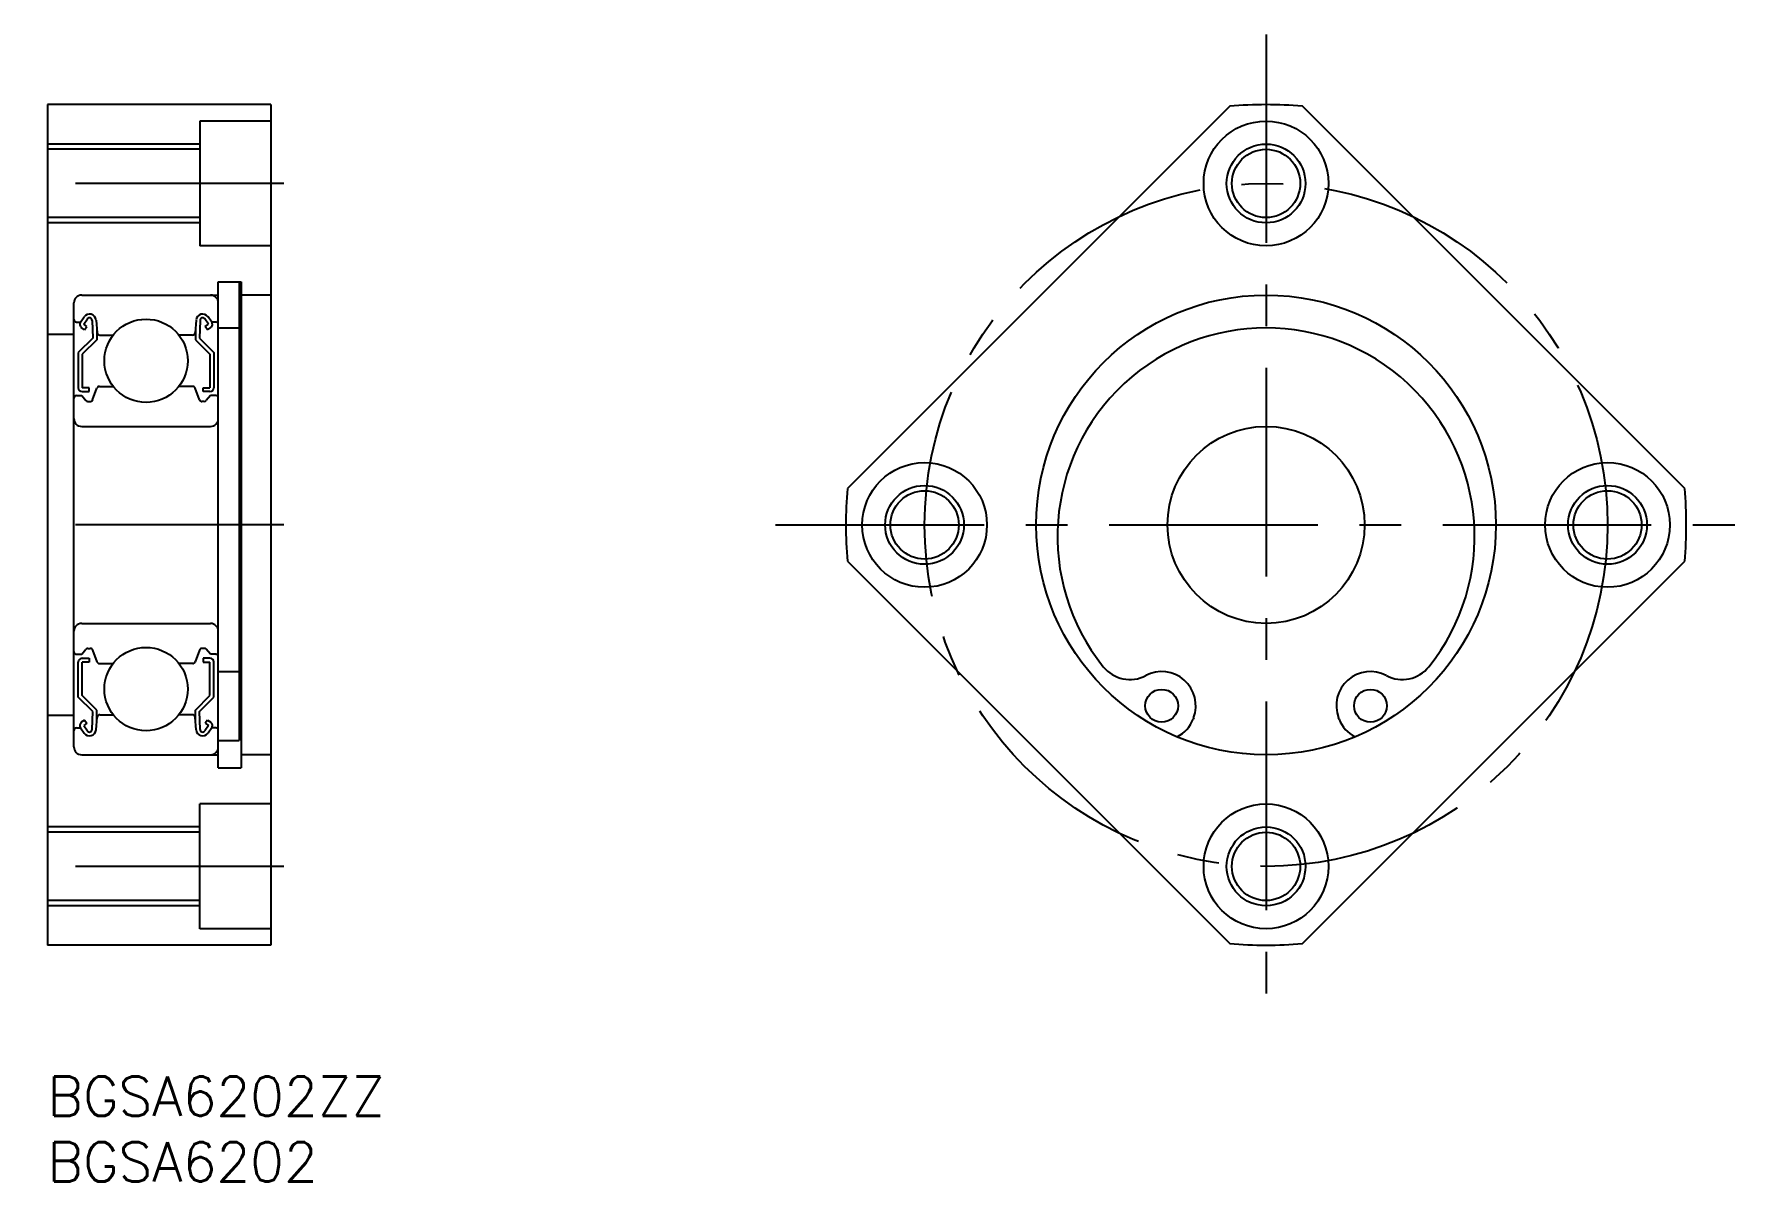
# Model space of a CAD drawing. Extents: x -1 to 130, y -8 to 79.
import ezdxf

# ---------------------------------------------------------------- set-up
doc = ezdxf.new("R2010")
doc.units = 0
doc.header["$LTSCALE"] = 0.5
doc.linetypes.add('CENTER', pattern=[50.8, 31.75, -6.35, 6.35, -6.35])
for name, color, linetype in [('MSM_CENTER', 1, 'CENTER'), ('MSM_CONTINUOUS', 7, 'CONTINUOUS'), ('MSM_NARROW', 5, 'CONTINUOUS'), ('MSM_PART_NUMBER', 7, 'CONTINUOUS')]:
    doc.layers.add(name, color=color, linetype=linetype)
doc.styles.get("Standard").update_dxf_attribs({"font": 'txt.shx', "height": 3, "bigfont": 'bigfont.shx'})

# ---------------------------------------------------------------- blocks, each defined once
blk = doc.blocks.new('*U4')
at = {"layer": 'MSM_PART_NUMBER'}
blk.add_text('BGSA6202ZZ', height=3, dxfattribs=at).set_placement((0, -3))
blk = doc.blocks.new('*U5')
at = {"layer": 'MSM_PART_NUMBER'}
blk.add_text('BGSA6202', height=3, dxfattribs=at).set_placement((0, -8))

msp = doc.modelspace()

# ---------------------------------------------------------------- linework, layer by layer
at = {"layer": 'MSM_CENTER'}
for p, q in [((92.78, 79.35), (92.78, 4.65)), ((18, 68), (-1, 68)), ((18, 42), (-1, 42)), ((55.44, 42), (130.13, 42)), ((18, 16), (-1, 16))]:
    msp.add_line(p, q, dxfattribs=at)
msp.add_circle((92.78, 42), 26, dxfattribs=at)
at = {"layer": 'MSM_CONTINUOUS'}
for p, q in [((0, 74), (0, 10)), ((17, 74), (0, 74)), ((8.5, 74), (8.5, 74)), ((12.75, 74), (12.75, 74)), ((17, 74), (17, 10)), ((11.6, 72.75), (11.6, 63.25)), ((17, 72.75), (11.6, 72.75)), ((11.6, 70.6), (0, 70.6)), ((11.6, 65.4), (0, 65.4)), ((17, 63.25), (11.6, 63.25)), ((13, 23.5), (13, 60.5)), ((13, 60.5), (14.75, 60.5)), ((14.6, 60.5, -0.5), (14.6, 25.59, -0.5)), ((14.75, 60.5), (14.75, 23.5)), ((2.6, 59.5), (13, 59.5)), ((17, 59.5), (14.75, 59.5)), ((2, 25.1), (2, 58.9)), ((2.5, 57.45), (2.78, 57.85)), ((12.5, 57.45), (12.22, 57.85)), ((2, 56.5), (0, 56.5)), ((2.2, 57.45), (2.5, 57.45)), ((2.82, 56.86), (2.57, 57.03)), ((2.75, 57.28), (3.03, 57.68)), ((2.99, 57.1), (2.75, 57.28)), ((2.82, 56.86), (2.99, 57.1)), ((3.39, 57.57), (3.44, 56.22)), ((3.69, 57.6), (3.77, 56.63)), ((3.74, 56.97), (3.74, 56.1)), ((3.97, 56.45), (4.99, 56.45)), ((11.03, 56.45), (10.01, 56.45)), ((11.31, 57.6), (11.23, 56.63)), ((11.26, 56.97), (11.26, 56.1)), ((11.61, 57.57), (11.56, 56.22)), ((12.25, 57.28), (11.97, 57.68)), ((12.01, 57.1), (12.25, 57.28)), ((12.18, 56.86), (12.01, 57.1)), ((12.18, 56.86), (12.43, 57.03)), ((12.8, 57.45), (12.5, 57.45)), ((13, 57), (14.6, 57)), ((3.44, 56.22), (2.34, 55.12)), ((2.34, 55.12), (2.34, 52.45)), ((3.74, 56.1), (2.64, 55)), ((11.26, 56.1), (12.36, 55)), ((11.56, 56.22), (12.66, 55.12)), ((12.66, 55.12), (12.66, 52.45)), ((2.64, 55), (2.64, 52.45)), ((12.36, 55), (12.36, 52.45)), ((3.95, 52.55), (4.99, 52.55)), ((11.05, 52.55), (10.01, 52.55)), ((2.2, 51.85), (2.6, 51.85)), ((2.6, 51.85), (2.92, 51.47)), ((3.16, 52.45), (2.64, 52.45)), ((2.64, 52.15), (3.16, 52.15)), ((3.07, 51.4), (3.25, 51.4)), ((3.16, 52.15), (3.16, 52.45)), ((3.43, 51.53), (3.76, 52.42)), ((11.57, 51.53), (11.24, 52.42)), ((11.93, 51.4), (11.75, 51.4)), ((11.84, 52.45), (12.36, 52.45)), ((11.84, 52.15), (11.84, 52.45)), ((12.36, 52.15), (11.84, 52.15)), ((12.4, 51.85), (12.08, 51.47)), ((12.8, 51.85), (12.4, 51.85)), ((2.6, 49.5), (12.4, 49.5)), ((2, 42), (2, 42)), ((2.6, 34.5), (12.4, 34.5)), ((2, 33.75), (2, 33.75)), ((2.2, 32.15), (2.6, 32.15)), ((2.34, 28.88), (2.34, 31.55)), ((2.6, 32.15), (2.92, 32.53)), ((2.64, 31.85), (3.16, 31.85)), ((2.64, 29), (2.64, 31.55)), ((3.16, 31.55), (2.64, 31.55)), ((3.07, 32.6), (3.25, 32.6)), ((3.16, 31.85), (3.16, 31.55)), ((3.43, 32.47), (3.76, 31.58)), ((11.57, 32.47), (11.24, 31.58)), ((11.93, 32.6), (11.75, 32.6)), ((11.84, 31.85), (11.84, 31.55)), ((12.36, 31.85), (11.84, 31.85)), ((11.84, 31.55), (12.36, 31.55)), ((12.4, 32.15), (12.08, 32.53)), ((12.36, 29), (12.36, 31.55)), ((12.8, 32.15), (12.4, 32.15)), ((12.66, 28.88), (12.66, 31.55)), ((3.95, 31.45), (4.99, 31.45)), ((11.05, 31.45), (10.01, 31.45)), ((13, 30.83), (14.6, 30.83)), ((3.44, 27.78), (2.34, 28.88)), ((3.74, 27.9), (2.64, 29)), ((11.26, 27.9), (12.36, 29)), ((11.56, 27.78), (12.66, 28.88)), ((3.39, 26.43), (3.44, 27.78)), ((3.74, 27.03), (3.74, 27.9)), ((3.97, 27.55), (4.99, 27.55)), ((11.03, 27.55), (10.01, 27.55)), ((11.26, 27.03), (11.26, 27.9)), ((11.61, 26.43), (11.56, 27.78)), ((2, 27.5), (0, 27.5)), ((2.2, 26.55), (2.5, 26.55)), ((2.5, 26.55), (2.78, 26.15)), ((2.82, 27.14), (2.57, 26.97)), ((2.99, 26.9), (2.75, 26.72)), ((2.75, 26.72), (3.03, 26.32)), ((2.82, 27.14), (2.99, 26.9)), ((3.69, 26.4), (3.77, 27.37)), ((11.31, 26.4), (11.23, 27.37)), ((12.25, 26.72), (11.97, 26.32)), ((12.18, 27.14), (12.01, 26.9)), ((12.01, 26.9), (12.25, 26.72)), ((12.18, 27.14), (12.43, 26.97)), ((12.5, 26.55), (12.22, 26.15)), ((12.8, 26.55), (12.5, 26.55)), ((87.27, 27.32), (87.23, 27.21)), ((98.34, 27.21), (98.3, 27.32)), ((13, 25.59), (14.6, 25.59)), ((2.6, 24.5), (13, 24.5)), ((17, 24.5), (14.75, 24.5)), ((13, 23.5), (14.75, 23.5)), ((11.6, 11.25), (11.6, 20.75)), ((17, 20.75), (11.6, 20.75)), ((11.6, 18.6), (0, 18.6)), ((11.6, 13.4), (0, 13.4)), ((17, 11.25), (11.6, 11.25)), ((17, 10), (0, 10))]:
    msp.add_line(p, q, dxfattribs=at)
for points in [[(90.01, 73.88), (60.9, 44.77)], [(124.66, 44.77), (95.55, 73.88)], [(60.9, 39.23), (90.01, 10.12)], [(95.55, 10.12), (124.66, 39.23)]]:
    msp.add_lwpolyline(points, dxfattribs=at)
for centre, radius in [((92.78, 68), 4.75), ((92.78, 68), 2.6), ((92.78, 42), 17.5), ((7.5, 54.5), 3.17), ((92.78, 42), 7.5), ((66.78, 42), 4.75), ((118.78, 42), 4.75), ((66.78, 42), 2.6), ((118.78, 42), 2.6), ((7.5, 29.5), 3.17), ((84.83, 28.23), 1.25), ((100.73, 28.23), 1.25), ((92.78, 16), 4.75), ((92.78, 16), 2.6)]:
    msp.add_circle(centre, radius, dxfattribs=at)
for centre, radius, start, end in [((92.78, 42), 32, 85.0374, 94.9626), ((2.6, 58.9), 0.6, 90, 180), ((12.4, 58.9), 0.6, 0, 90), ((3.19, 57.56), 0.5, 5.065, 144.9356), ((3.19, 57.57), 0.2, 2.1312, 144.9367), ((11.81, 57.56), 0.5, 35.0644, 174.935), ((11.81, 57.57), 0.2, 35.0633, 177.8688), ((2.2, 57.65), 0.2, 180, 270), ((2.75, 57.28), 0.3, 144.9356, 235.0377), ((3.97, 56.65), 0.2, 185.065, 270), ((11.03, 56.65), 0.2, 270, 354.935), ((12.25, 57.28), 0.3, 304.9623, 35.0644), ((12.8, 57.65), 0.2, 270, 0), ((92.78, 41.12), 15.88, 321.3506, 218.6494), ((3.95, 52.35), 0.2, 90, 159.9703), ((11.05, 52.35), 0.2, 20.0297, 90), ((2.2, 51.65), 0.2, 90, 180), ((2.64, 52.45), 0.3, 180, 270), ((3.07, 51.6), 0.2, 219.997, 270), ((3.25, 51.6), 0.2, 270, 339.9703), ((11.75, 51.6), 0.2, 200.0297, 270), ((11.93, 51.6), 0.2, 270, 320.003), ((12.36, 52.45), 0.3, 270, 0), ((12.8, 51.65), 0.2, 0, 90), ((2.6, 50.1), 0.6, 180, 270), ((12.4, 50.1), 0.6, 270, 0), ((92.78, 42), 32, 175.0374, 184.9626), ((92.78, 42), 32, 355.0374, 4.9626), ((2.6, 33.9), 0.6, 90, 180), ((12.4, 33.9), 0.6, 0, 90), ((2.2, 32.35), 0.2, 180, 270), ((2.64, 31.55), 0.3, 90, 180), ((3.07, 32.4), 0.2, 90, 140.003), ((3.25, 32.4), 0.2, 20.0297, 90), ((3.95, 31.65), 0.2, 200.0297, 270), ((11.05, 31.65), 0.2, 270, 339.9703), ((11.75, 32.4), 0.2, 90, 159.9703), ((11.93, 32.4), 0.2, 39.997, 90), ((12.36, 31.55), 0.3, 0, 90), ((12.8, 32.35), 0.2, 270, 0), ((82.42, 32.83), 2.6, 218.6494, 297.7045), ((84.83, 28.23), 2.6, 339.4114, 117.7045), ((100.73, 28.23), 2.6, 62.2955, 200.5886), ((103.15, 32.83), 2.6, 242.2955, 321.3506), ((3.97, 27.35), 0.2, 90, 174.935), ((11.03, 27.35), 0.2, 5.065, 90), ((2.2, 26.35), 0.2, 90, 180), ((2.75, 26.72), 0.3, 124.9623, 215.0644), ((3.19, 26.44), 0.5, 215.0644, 354.935), ((3.19, 26.43), 0.2, 215.0633, 357.8688), ((11.81, 26.44), 0.5, 185.065, 324.9356), ((11.81, 26.43), 0.2, 182.1312, 324.9367), ((12.25, 26.72), 0.3, 324.9356, 55.0377), ((12.8, 26.35), 0.2, 0, 90), ((84.88, 28.09), 2.5, 297.0551, 339.4114), ((100.68, 28.09), 2.5, 200.5886, 242.9449), ((2.6, 25.1), 0.6, 180, 270), ((12.4, 25.1), 0.6, 270, 0), ((92.78, 42), 32, 265.0374, 274.9626)]:
    msp.add_arc(centre, radius, start, end, dxfattribs=at)
at = {"layer": 'MSM_NARROW'}
for p, q in [((11.6, 71), (0, 71)), ((11.6, 65), (0, 65)), ((11.6, 19), (0, 19)), ((11.6, 13), (0, 13))]:
    msp.add_line(p, q, dxfattribs=at)
for centre in [(92.78, 68), (66.78, 42), (118.78, 42), (92.78, 16)]:
    msp.add_circle(centre, 3, dxfattribs=at)

# ---------------------------------------------------------------- block references
at = {"layer": 'MSM_CONTINUOUS'}
for name in ['*U4', '*U5']:
    msp.add_blockref(name, (0, 0), dxfattribs=at)

doc.saveas('drawing.dxf')
